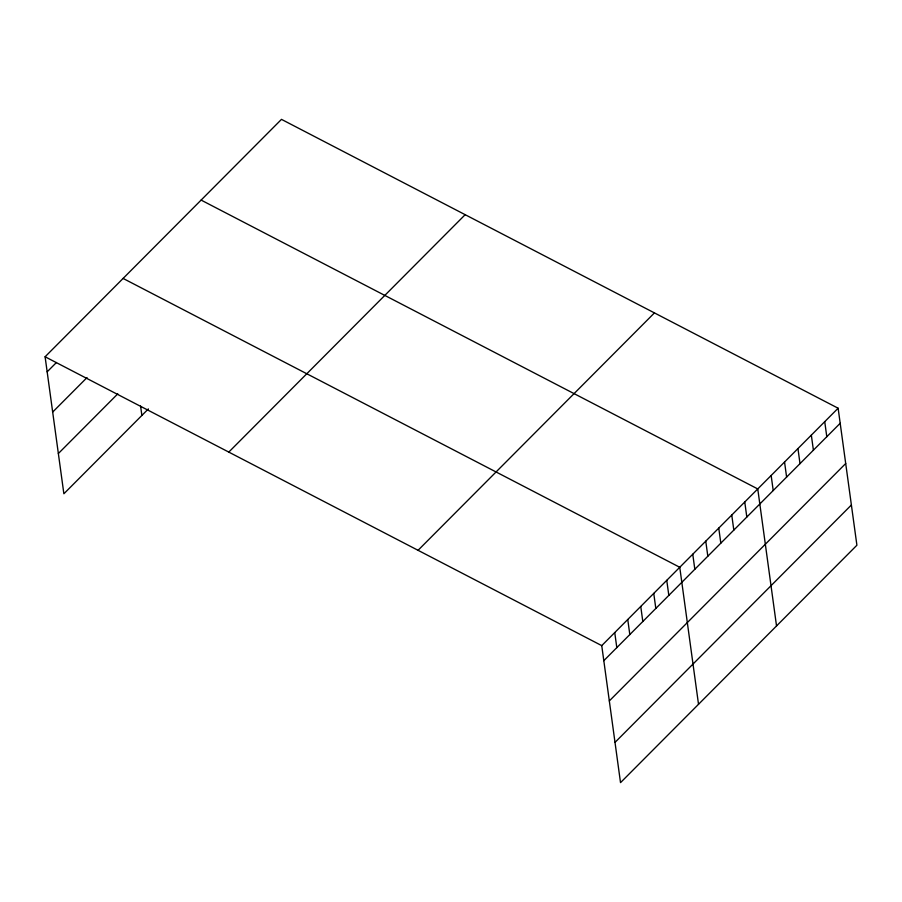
<?xml version="1.0" encoding="UTF-8"?>
<svg xmlns="http://www.w3.org/2000/svg" width="902" height="902" viewBox="0 0 902 902"><rect width="100%" height="100%" fill="white"/><g stroke="black" fill="none" stroke-linecap="round" stroke-linejoin="round"><path stroke-width="1.35" d="M148.379 408.91L63.873 493.777L45.1 356.775L281.48 119.368L838.127 408.223L856.9 545.225L620.52 782.632L601.747 645.629L838.127 408.223M47.163 371.827L56.443 362.503M52.677 412.067L87.032 377.566M58.359 453.537L117.79 393.847M228.792 452.094L465.173 214.687M418.054 550.31L654.435 312.904M603.81 660.681L840.19 423.275M609.324 700.922L845.704 463.515M615.006 742.391L851.387 504.985M201.112 200.086L757.759 488.94L776.532 625.943M123.1 278.436L679.758 567.279L698.52 704.293M45.1 356.775L601.747 645.629M824.732 421.674L826.796 436.726M811.338 435.125L813.401 450.177M797.943 448.576L800.006 463.628M784.548 462.038L786.612 477.079M771.154 475.489L773.217 490.541M744.759 501.997L746.822 517.049M731.759 515.053L733.822 530.105M718.759 528.11L720.822 543.162M705.759 541.166L707.822 556.218M692.759 554.223L694.822 569.275M666.758 580.336L668.822 595.388M653.758 593.403L655.822 608.455M640.758 606.46L642.81 621.512M627.758 619.516L629.81 634.568M614.747 632.573L616.81 647.625M140.588 406.047L141.873 415.439"/></g></svg>
